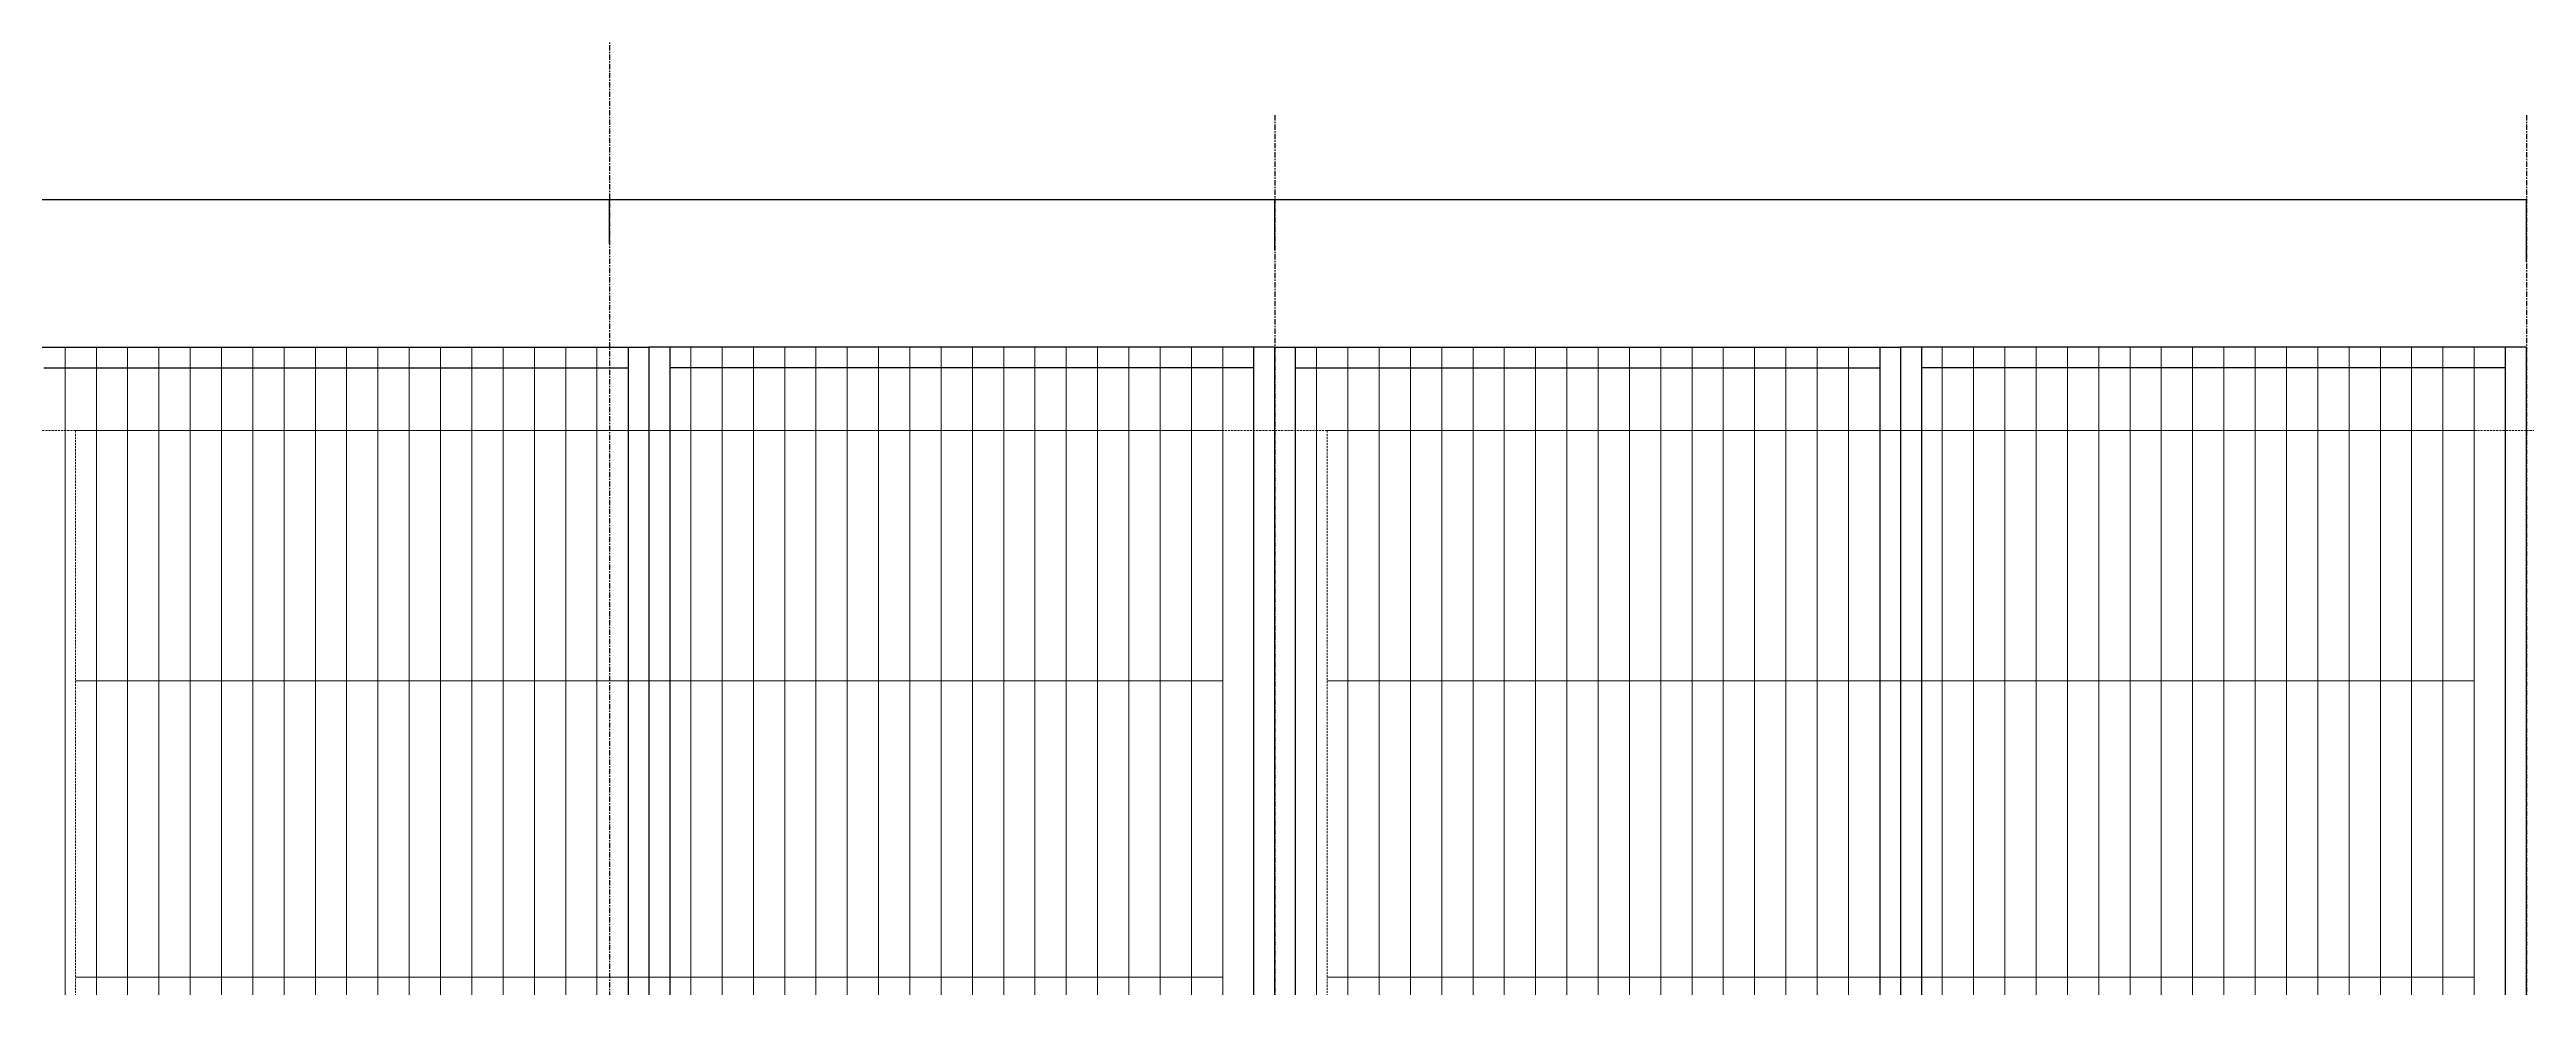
# Model space of a CAD drawing. Header units: millimetres. Extents: x 663313 to 1226001, y 1431724 to 1620898.
# Drawn here: x 799611 to 805549, y 1488074 to 1490321 of the extents above; entities that cross this region are included whole.
import ezdxf

# ---------------------------------------------------------------- set-up
doc = ezdxf.new("R2010")
doc.units = ezdxf.units.MM
for name, pattern in [('Grid Line', [22.225, 12.7, -3.175, 3.175, -3.175]), ('HIDDEN', [0.375, 0.25, -0.125]), ('XKITLINE00', [0])]:
    doc.linetypes.add(name, pattern=pattern)
doc.layers.get('Defpoints').update_dxf_attribs({"color": 140})
doc.layers.add('000 - 0_HIDE_OBJ_FRAMING_DEF_SUB', color=1, linetype='Continuous', plot=False)
for name, color, linetype, lineweight in [('A-FLOR-E', 2, 'Continuous', 9), ('A-GENM', 29, 'Continuous', 9), ('Part', 2, 'Continuous', 0)]:
    doc.layers.add(name, color=color, linetype=linetype, lineweight=lineweight)
doc.layers.add('DIM', color=1, linetype='Continuous')
doc.styles.add('Arial', font='arial.ttf')
doc.dimstyles.new('Dim - 40 - Cen', dxfattribs={"dimscale": 0.04, "dimtxt": 3, "dimasz": 1, "dimexe": 0, "dimexo": 2.5, "dimgap": 1.5, "dimtad": 1, "dimdec": 0, "dimlfac": 1000, "dimzin": 1, "dimdsep": 46, "dimtxsty": 'Arial', "dimblk": 'CEN1', "dimcen": 0.09, "dimclrd": 1, "dimclre": 49, "dimclrt": 3, "dimadec": 0, "dimazin": 0, "dimtfac": 1, "dimtdec": 0, "dimtix": 1, "dimtofl": 0, "dimtmove": 2, "dimatfit": 3, "dimfxl": 1, "dimtfill": 1, "dimtfillclr": 256, "dimtolj": 1, "dimtzin": 0, "dimarcsym": 0})

# ---------------------------------------------------------------- blocks, each defined once
blk = doc.blocks.new('GM_Louver Grill Vertical Z1 - Z Profile-18225337-ENT 4 ELE-4 sheet')
at = {"layer": 'A-GENM', "color": 39}
blk.add_line((131839.2, 105680), (131839.2, 110050), dxfattribs=at)
blk = doc.blocks.new('4')
at = {"layer": 'DIM'}
for p, q in [((131613.7, 110050), (131613.7, 105680)), ((131713.7, 110050), (131713.7, 105680)), ((133113.9, 105680), (133113.9, 110050)), ((133213.9, 105680), (133213.9, 110050)), ((134614.2, 110050), (134614.2, 105680)), ((134714.2, 110050), (134714.2, 105680)), ((136114.5, 105680), (136114.5, 110050)), ((130213.4, 110000), (131613.7, 110000)), ((133113.9, 110000), (131713.7, 110000)), ((133213.9, 110000), (134614.2, 110000)), ((136114.5, 110000), (134714.2, 110000))]:
    blk.add_line(p, q, dxfattribs=at)
for points in [[(130163.4, 110050), (131663.7, 110050), (131663.7, 105680), (130163.4, 105680)], [(133163.9, 110050), (131663.7, 110050), (131663.7, 105680), (133163.9, 105680)], [(133163.9, 110050), (134664.2, 110050), (134664.2, 105680), (133163.9, 105680)], [(136164.5, 110050), (134664.2, 110050), (134664.2, 105680), (136164.5, 105680)]]:
    blk.add_lwpolyline(points, close=True, dxfattribs=at)
at = {"layer": 'A-GENM'}
for p in [(-1575, 0), (-1500, 0), (-1425, 0), (-1350, 0), (-1275, 0), (-1200, 0), (-1125, 0), (-1050, 0), (-975, 0), (-900, 0), (-825, 0), (-750, 0), (-675, 0), (-600, 0), (-450, 0), (-375, 0), (-300, 0), (-75, 0), (0, 0), (75, 0), (150, 0), (225, 0), (300, 0), (375, 0), (450, 0), (525, 0), (600, 0), (675, 0), (750, 0), (825, 0), (900, 0), (975, 0), (1050, 0), (1125, 0), (1200, 0), (1425, 0), (1500, 0), (1575, 0), (1650, 0), (1725, 0), (1800, 0), (1875, 0), (1950, 0), (2025, 0), (2100, 0), (2175, 0), (2250, 0), (2325, 0), (2400, 0), (2475, 0), (2550, 0), (2625, 0), (2700, 0), (2925, 0), (3000, 0), (3075, 0), (3150, 0), (3225, 0), (3300, 0), (3375, 0), (3450, 0), (3525, 0), (3600, 0), (3675, 0), (3750, 0), (3825, 0), (3900, 0), (3975, 0), (4050, 0), (4125, 0), (4200, 0)]:
    blk.add_blockref('GM_Louver Grill Vertical Z1 - Z Profile-18225337-ENT 4 ELE-4 sheet', p, dxfattribs=at)
at = {"layer": 'A-GENM', "color": 250}
blk.add_blockref('GM_Louver Grill Vertical Z1 - Z Profile-18225337-ENT 4 ELE-4 sheet', (-525, 0), dxfattribs=at)
blk = doc.blocks.new('CEN1')
at = {"color": 1}
for p, q in [((1.5, 0), (-1.5, 0)), ((0, 1.5), (0, -1.5))]:
    blk.add_line(p, q, dxfattribs=at)
at = {"color": 3}
blk.add_circle((0, 0), 0.75, dxfattribs=at)
blk = doc.blocks.new('*D3596')
at = {"layer": '000 - 0_HIDE_OBJ_FRAMING_DEF_SUB', "color": 49, "lineweight": -2, "transparency": 16777216}
for p, q in [((-1405, 109937.6), (-1405, 110403.7)), ((0, 110297.2), (0, 110403.7))]:
    blk.add_line(p, q, dxfattribs=at)
at = {"layer": '000 - 0_HIDE_OBJ_FRAMING_DEF_SUB', "color": 1, "lineweight": -2, "transparency": 16777216}
blk.add_line((-1405, 110403.7), (0, 110403.7), dxfattribs=at)
at = {"layer": 'Defpoints', "color": 0, "transparency": 16777216}
for p in [(0, 110403.7), (0, 110297.1), (-1405, 109937.5)]:
    blk.add_point(p, dxfattribs=at)
at = {"layer": '000 - 0_HIDE_OBJ_FRAMING_DEF_SUB', "color": 1, "lineweight": -2, "transparency": 16777216, "xscale": 0.04, "yscale": 0.04, "zscale": 0.04, "rotation": 180}
blk.add_blockref('CEN1', (-1405, 110403.7), dxfattribs=at)
at = {"layer": '000 - 0_HIDE_OBJ_FRAMING_DEF_SUB', "color": 1, "lineweight": -2, "transparency": 16777216, "xscale": 0.04, "yscale": 0.04, "zscale": 0.04}
blk.add_blockref('CEN1', (0, 110403.7), dxfattribs=at)
at = {"layer": '000 - 0_HIDE_OBJ_FRAMING_DEF_SUB', "color": 3, "transparency": 16777216, "insert": (-702.5, 110403.8), "char_height": 0.12, "attachment_point": 5, "style": 'Arial', "bg_fill": 3, "box_fill_scale": 1.1, "bg_fill_color": 256, "bg_fill_true_color": 13158600, "bg_fill_transparency": 0}
blk.add_mtext('\\A1;1405000', dxfattribs=at)
blk = doc.blocks.new('*D3597')
at = {"layer": '000 - 0_HIDE_OBJ_FRAMING_DEF_SUB', "color": 49, "lineweight": -2, "transparency": 16777216}
for p, q in [((0, 110297.2), (0, 110403.7)), ((1595, 110281.8), (1595, 110403.7))]:
    blk.add_line(p, q, dxfattribs=at)
at = {"layer": '000 - 0_HIDE_OBJ_FRAMING_DEF_SUB', "color": 1, "lineweight": -2, "transparency": 16777216}
blk.add_line((0, 110403.7), (1595, 110403.7), dxfattribs=at)
at = {"layer": 'Defpoints', "color": 0, "transparency": 16777216}
for p in [(1595, 110403.7), (0, 110297.1), (1595, 110281.7)]:
    blk.add_point(p, dxfattribs=at)
at = {"layer": '000 - 0_HIDE_OBJ_FRAMING_DEF_SUB', "color": 1, "lineweight": -2, "transparency": 16777216, "xscale": 0.04, "yscale": 0.04, "zscale": 0.04, "rotation": 180}
blk.add_blockref('CEN1', (0, 110403.7), dxfattribs=at)
at = {"layer": '000 - 0_HIDE_OBJ_FRAMING_DEF_SUB', "color": 1, "lineweight": -2, "transparency": 16777216, "xscale": 0.04, "yscale": 0.04, "zscale": 0.04}
blk.add_blockref('CEN1', (1595, 110403.7), dxfattribs=at)
at = {"layer": '000 - 0_HIDE_OBJ_FRAMING_DEF_SUB', "color": 3, "transparency": 16777216, "insert": (797.5, 110403.8), "char_height": 0.12, "attachment_point": 5, "style": 'Arial', "bg_fill": 3, "box_fill_scale": 1.1, "bg_fill_color": 256, "bg_fill_true_color": 13158600, "bg_fill_transparency": 0}
blk.add_mtext('\\A1;1595000', dxfattribs=at)
blk = doc.blocks.new('*D3598')
at = {"layer": '000 - 0_HIDE_OBJ_FRAMING_DEF_SUB', "color": 49, "lineweight": -2, "transparency": 16777216}
for p, q in [((1595, 110281.8), (1595, 110403.7)), ((4595, 110254.2), (4595, 110403.7))]:
    blk.add_line(p, q, dxfattribs=at)
at = {"layer": '000 - 0_HIDE_OBJ_FRAMING_DEF_SUB', "color": 1, "lineweight": -2, "transparency": 16777216}
blk.add_line((1595, 110403.7), (4595, 110403.7), dxfattribs=at)
at = {"layer": 'Defpoints', "color": 0, "transparency": 16777216}
for p in [(4595, 110403.7), (1595, 110281.7), (4595, 110254.1)]:
    blk.add_point(p, dxfattribs=at)
at = {"layer": '000 - 0_HIDE_OBJ_FRAMING_DEF_SUB', "color": 1, "lineweight": -2, "transparency": 16777216, "xscale": 0.04, "yscale": 0.04, "zscale": 0.04, "rotation": 180}
blk.add_blockref('CEN1', (1595, 110403.7), dxfattribs=at)
at = {"layer": '000 - 0_HIDE_OBJ_FRAMING_DEF_SUB', "color": 1, "lineweight": -2, "transparency": 16777216, "xscale": 0.04, "yscale": 0.04, "zscale": 0.04}
blk.add_blockref('CEN1', (4595, 110403.7), dxfattribs=at)
at = {"layer": '000 - 0_HIDE_OBJ_FRAMING_DEF_SUB', "color": 3, "transparency": 16777216, "insert": (3095, 110403.8), "char_height": 0.12, "attachment_point": 5, "style": 'Arial', "bg_fill": 3, "box_fill_scale": 1.1, "bg_fill_color": 256, "bg_fill_true_color": 13158600, "bg_fill_transparency": 0}
blk.add_mtext('\\A1;3000000', dxfattribs=at)
blk = doc.blocks.new('W-1-PP18-ST_ENT4_REV00_20260531-231113_ELEVATION_4_ST')
at = {"layer": '000 - 0_HIDE_OBJ_FRAMING_DEF_SUB', "linetype": 'Grid Line'}
blk.add_line((0, 116196.2005), (0, 104578.0862), dxfattribs=at)
at = {"layer": '000 - 0_HIDE_OBJ_FRAMING_DEF_SUB', "color": 251, "linetype": 'Grid Line'}
for p, q in [((1595, 110605.5718), (1595, 102240)), ((4595, 110605.5718), (4595, 102240))]:
    blk.add_line(p, q, dxfattribs=at)
at = {"layer": 'A-FLOR-E', "color": 1, "linetype": 'HIDDEN', "ltscale": 20}
for points in [[(-1279.9945, 102240), (-1280, 109849.9999), (-1530, 109849.9999), (-1529.9945, 102240)], [(1720.0055, 102240), (1720, 109849.9999), (1470, 109849.9999), (1470.0055, 102240)], [(4594.998, 109849.9999), (4470.0035, 109849.9999), (4470.0035, 102240)], [(4720.0035, 105680), (4720.0035, 109849.9999), (4594.998, 109849.9999)]]:
    blk.add_lwpolyline(points, dxfattribs=at)
at = {"layer": 'Part', "linetype": 'XKITLINE00', "lineweight": 0}
for p, q in [((1470.0035, 109849.9999), (-1279.9965, 109849.9999)), ((4470.0035, 109849.9999), (1720.0035, 109849.9999)), ((1470.0035, 109249.9999), (-1279.9965, 109249.9999)), ((4470.0035, 109249.9999), (1720.0035, 109249.9999)), ((-1279.9965, 108540), (1470.0035, 108540)), ((1720.0035, 108540), (4470.0035, 108540))]:
    blk.add_line(p, q, dxfattribs=at)
blk.add_blockref('4', (-131569.4634, 0))
at = {"layer": '000 - 0_HIDE_OBJ_FRAMING_DEF_SUB', "color": 1}
dim = blk.add_linear_dim(base=(0, 110403.6556), p1=(-1405, 109937.5387), p2=(0, 110297.1022), dimstyle='Dim - 40 - Cen', dxfattribs=at)
dim.commit()
dim.dimension.update_dxf_attribs({"geometry": '*D3596', "text_midpoint": (-702.5, 110403.7768)})
dim = blk.add_linear_dim(base=(1595, 110403.6556), p1=(0, 110297.1022), p2=(1595, 110281.6517), dimstyle='Dim - 40 - Cen', dxfattribs=at)
dim.commit()
dim.dimension.update_dxf_attribs({"geometry": '*D3597', "text_midpoint": (797.5, 110403.7768)})
dim = blk.add_linear_dim(base=(4595, 110403.6556), p1=(1595, 110281.6517), p2=(4595, 110254.0627), dimstyle='Dim - 40 - Cen', dxfattribs=at)
dim.commit()
dim.dimension.update_dxf_attribs({"geometry": '*D3598', "text_midpoint": (3095, 110403.7769)})

msp = doc.modelspace()

# ---------------------------------------------------------------- block references
at = {"layer": 'DIM', "color": 1}
msp.add_blockref('W-1-PP18-ST_ENT4_REV00_20260531-231113_ELEVATION_4_ST', (800953.6784, 1379558.2938), dxfattribs=at)

doc.saveas('drawing.dxf')
